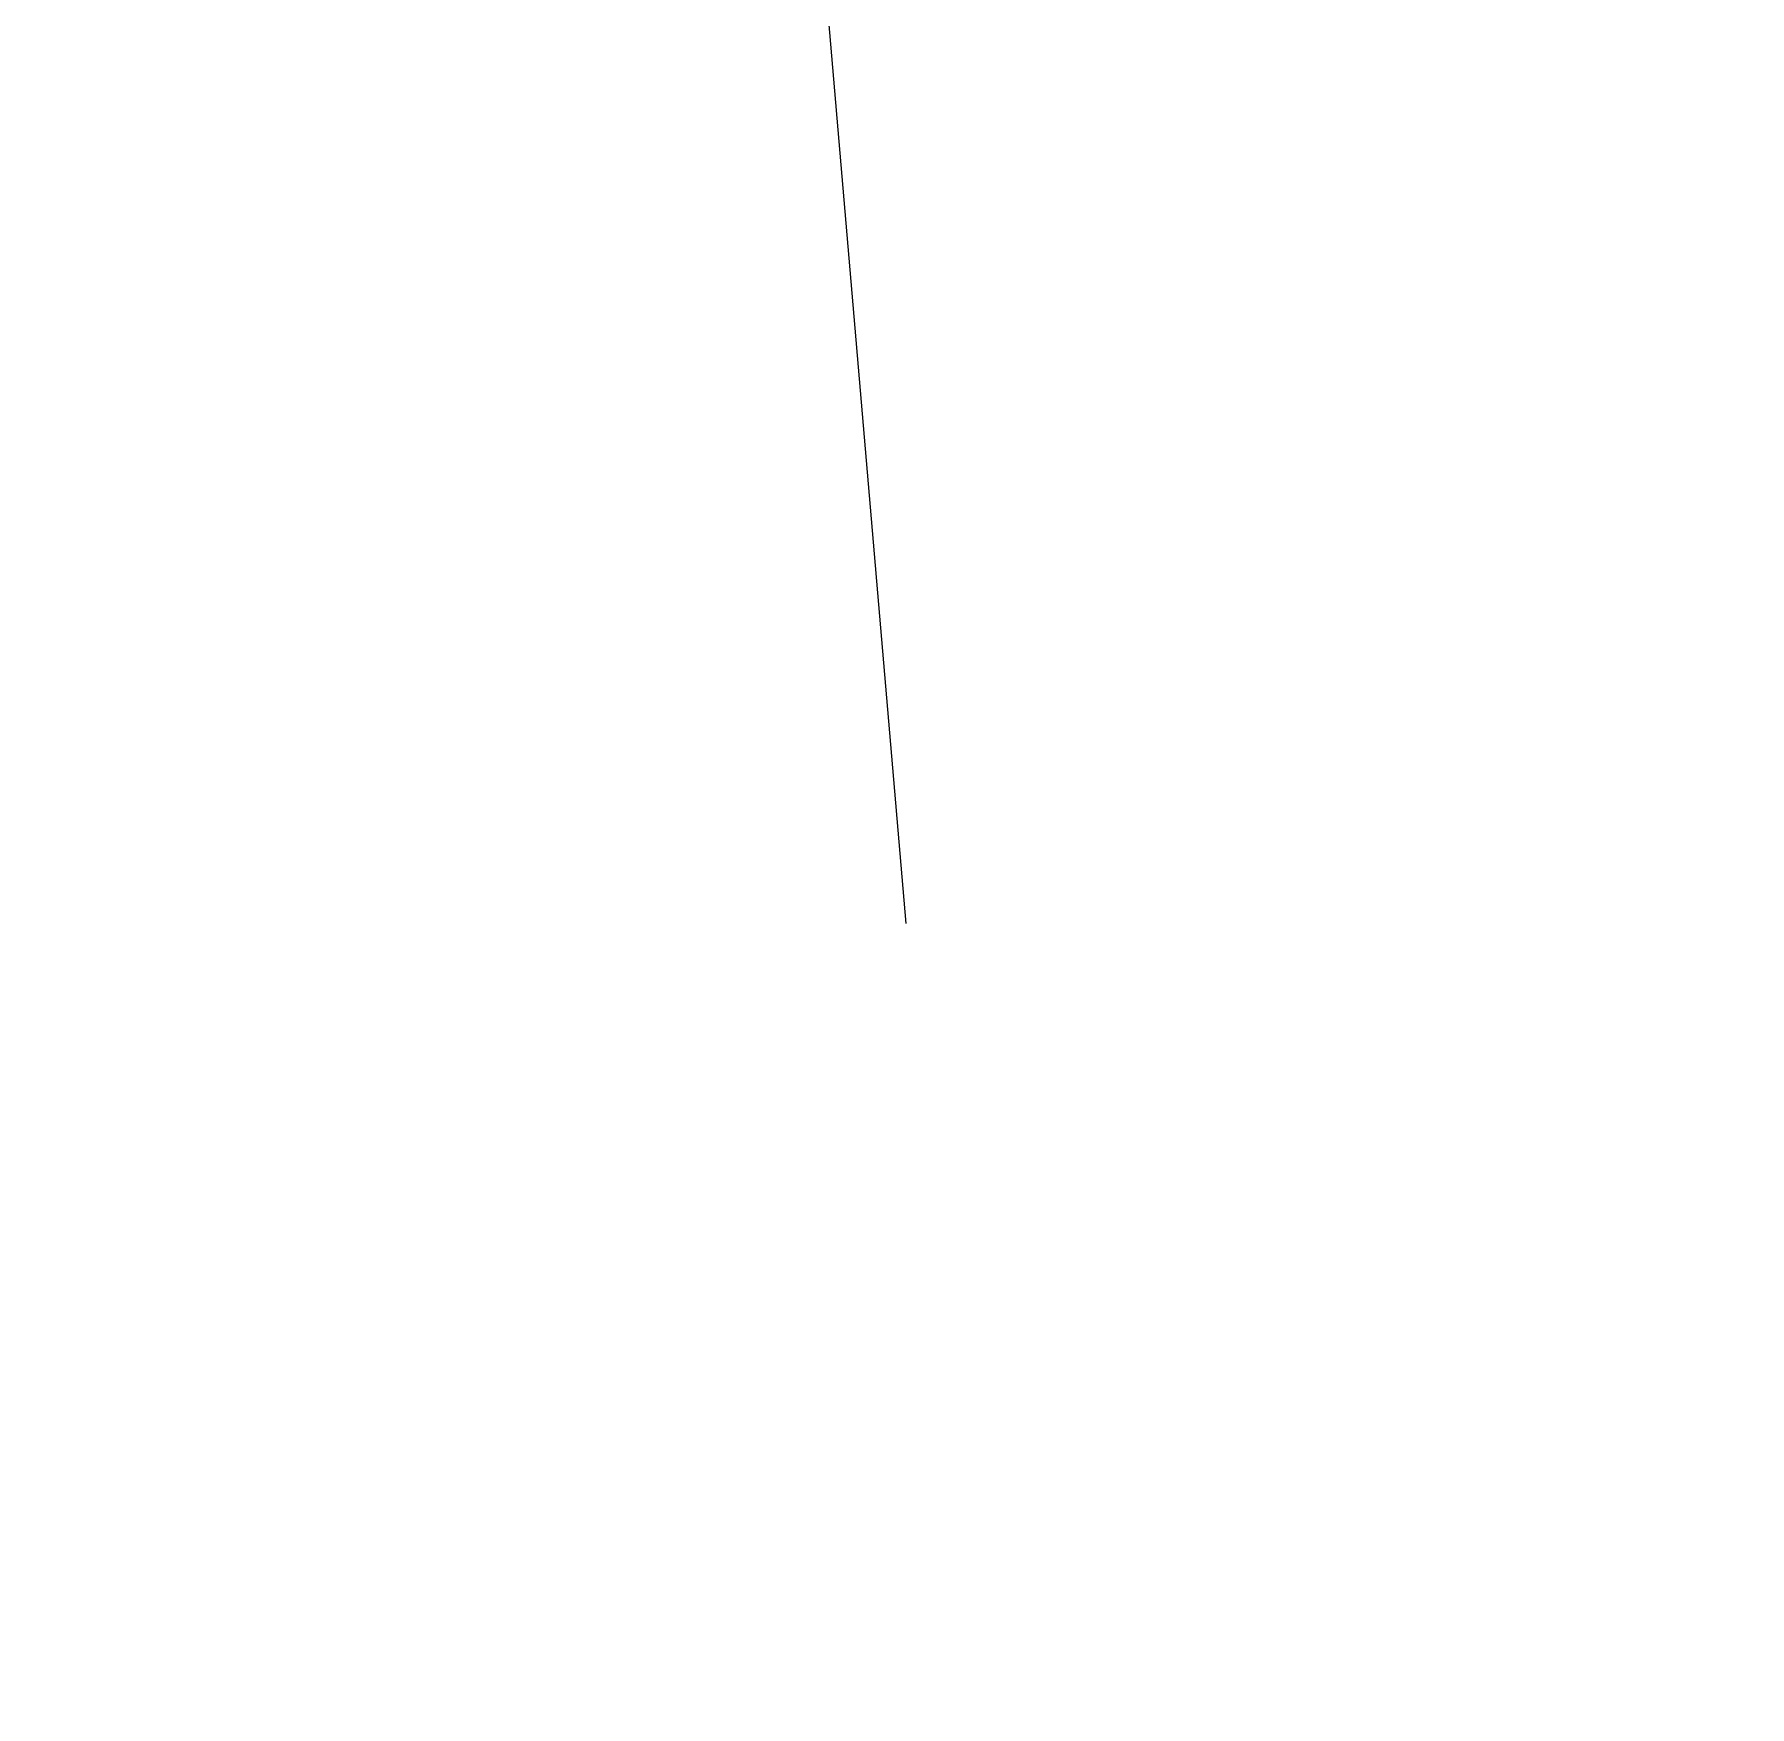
# Model space of a CAD drawing. Header units: metres. Extents: x 222509 to 223547, y 765290 to 766147.
# Drawn here: x 223038.0493 to 223038.1528, y 765863.7312 to 765863.8321 of the extents above; entities that cross this region are included whole.
import ezdxf

# ---------------------------------------------------------------- set-up
doc = ezdxf.new("R2010")
doc.units = ezdxf.units.M
doc.linetypes.add('DASHED', pattern=[19.05, 12.7, -6.35])
doc.linetypes.add('DASHED2', pattern=[0.375, 0.25, -0.125])
doc.layers.add('A-S', color=252, linetype='Continuous')
doc.layers.add('AS', color=8, linetype='Continuous')
doc.layers.add('M2404', color=8, linetype='DASHED', lineweight=25)

# ---------------------------------------------------------------- blocks, each defined once
blk = doc.blocks.new('G$CAC2BD834')
at = {"layer": 'AS', "linetype": 'DASHED2', "ltscale": 0.3}
blk.add_lwpolyline([(223105.21764, 765889.73181), (223096.70712, 765896.38221), (223090.63691, 765901.21238), (223084.19824, 765906.28133), (223074.67953, 765913.51035), (223064.27963, 765921.34028), (223059.5131, 765924.94765, 0.06475), (223053.0602, 765928.1285), (223051.82036, 765928.57844, 0.086182), (223046.48001, 765929.40998, 0.159844), (223042.31544, 765928.1238), (223041.20681, 765927.07456, 0.109575), (223038.05646, 765921.65561), (223036.94907, 765914.49243, 0.035257), (223036.69987, 765891.35658), (223037.16982, 765874.63853), (223038.25941, 765861.94326), (223039.00937, 765853.7637)], format="xyb", dxfattribs=at)
blk = doc.blocks.new('G$C9B10AD15')
at = {"layer": 'A-S'}
for points in [[(223052.807, 765928.376, 0.236379), (223042.866, 765928.696, 0.186611), (223037.542, 765920.474, 0.059418), (223036.506, 765892.582, 0.017566), (223039.155, 765850.757), (223039.512, 765849.824), (223039.711, 765847.883), (223039.56, 765846.848), (223040.725, 765835.179, 0.072394), (223042.139, 765831.179, 0.112445), (223048.001, 765824.293, 0.053398), (223048.65881, 765823.87727), (223062.411, 765817.376), (223071.421, 765813.094), (223089.553, 765804.567), (223103.156, 765798.143), (223115.834, 765792.204), (223123.059, 765788.772, -0.127843), (223133.6, 765777.617, -0.096184), (223136.058, 765764.253), (223138.159, 765764.394)], [(223052.73556, 765928.24411, 0.236026), (223042.94214, 765928.56592, 0.186256), (223037.6896, 765920.44702, 0.059419), (223036.65583, 765892.59023, 0.017559), (223039.3023, 765850.79178), (223039.65919, 765849.85906), (223039.86212, 765847.87977), (223039.71109, 765846.84457), (223040.87354, 765835.20107, 0.072274), (223042.27185, 765831.24864, 0.112475), (223048.09251, 765824.41187, 0.05347), (223048.72397, 765824.01239), (223062.47525, 765817.51154), (223071.48511, 765813.22961), (223089.61694, 765804.70269), (223103.21984, 765798.27874), (223115.898, 765792.33966), (223123.13121, 765788.90376, -0.127996), (223133.73611, 765777.68078, -0.095111), (223136.20923, 765764.41349), (223138.14896, 765764.54366)]]:
    blk.add_lwpolyline(points, format="xyb", dxfattribs=at)
blk = doc.blocks.new('G$CFB36F9AD')
at = {"layer": 'M2404', "ltscale": 0.1}
for points in [[(223039.042, 765924.301, 0.092086), (223037.542, 765920.474, 0.059418), (223036.506, 765892.582, 0.017566), (223039.155, 765850.757), (223039.512, 765849.824), (223039.711, 765847.883), (223039.56, 765846.848), (223040.725, 765835.179, 0.072394), (223042.139, 765831.179, 0.112445), (223048.001, 765824.293, 0.053398), (223048.65881, 765823.87727), (223062.411, 765817.376), (223071.421, 765813.094), (223089.553, 765804.567), (223103.156, 765798.143), (223115.834, 765792.204), (223123.059, 765788.772, -0.127843), (223133.6, 765777.617, -0.096184), (223136.058, 765764.253), (223138.159, 765764.394)], [(223039.1759, 765924.2334, 0.092409), (223037.6896, 765920.44702, 0.059419), (223036.65583, 765892.59023, 0.017559), (223039.3023, 765850.79178), (223039.65919, 765849.85906), (223039.86212, 765847.87977), (223039.71109, 765846.84457), (223040.87354, 765835.20107, 0.072274), (223042.27185, 765831.24864, 0.112475), (223048.09251, 765824.41187, 0.05347), (223048.72397, 765824.01239), (223062.47525, 765817.51154), (223071.48511, 765813.22961), (223089.61694, 765804.70269), (223103.21984, 765798.27874), (223115.898, 765792.33966), (223123.13121, 765788.90376, -0.127996), (223133.73611, 765777.68078, -0.095111), (223136.20923, 765764.41349), (223138.14896, 765764.54366)]]:
    blk.add_lwpolyline(points, format="xyb", dxfattribs=at)

msp = doc.modelspace()

# ---------------------------------------------------------------- block references
for name in ['G$CAC2BD834', 'G$C9B10AD15', 'G$CFB36F9AD']:
    msp.add_blockref(name, (0, 0))

doc.saveas('drawing.dxf')
